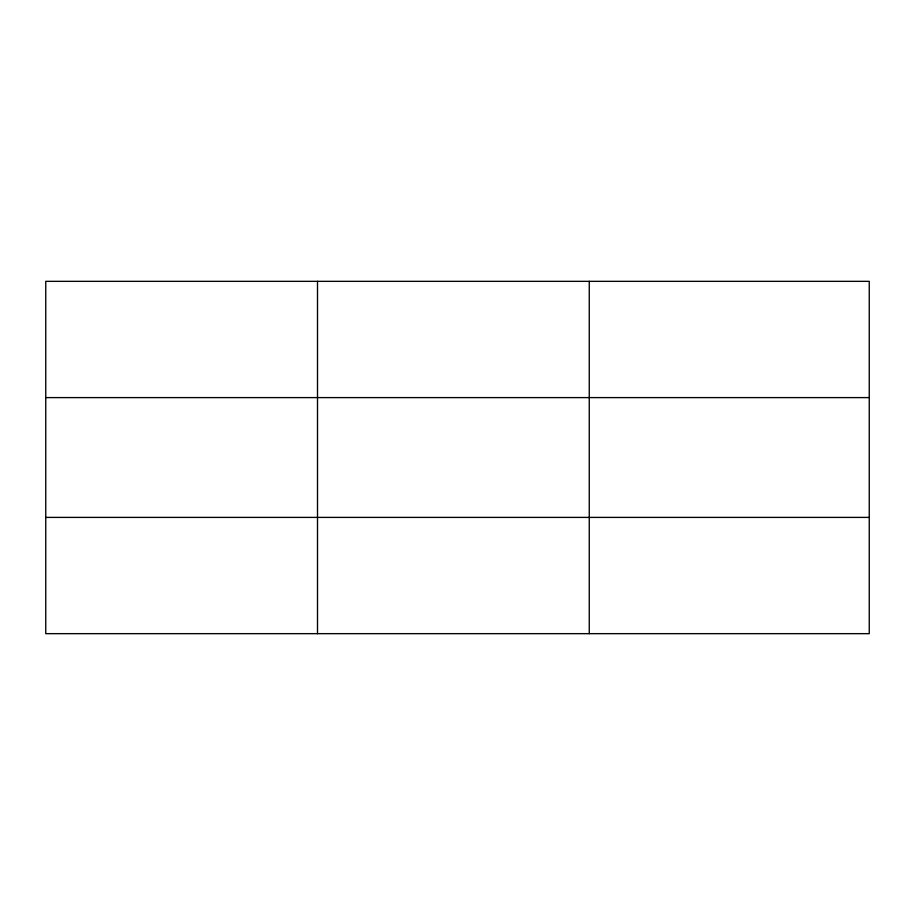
<?xml version="1.0" encoding="UTF-8"?>
<svg xmlns="http://www.w3.org/2000/svg" width="915" height="915" viewBox="0 0 915 915"><rect width="100%" height="100%" fill="white"/><g stroke="black" fill="none" stroke-linecap="round" stroke-linejoin="round"><path stroke-width="1.37" d="M317.505 281.34L317.505 633.66M589.26 281.34L589.26 633.66M869.25 397.602L869.25 281.34L45.75 281.34L45.75 633.66L869.25 633.66L869.25 397.602L45.75 397.602M45.75 517.398L869.25 517.398"/></g></svg>
